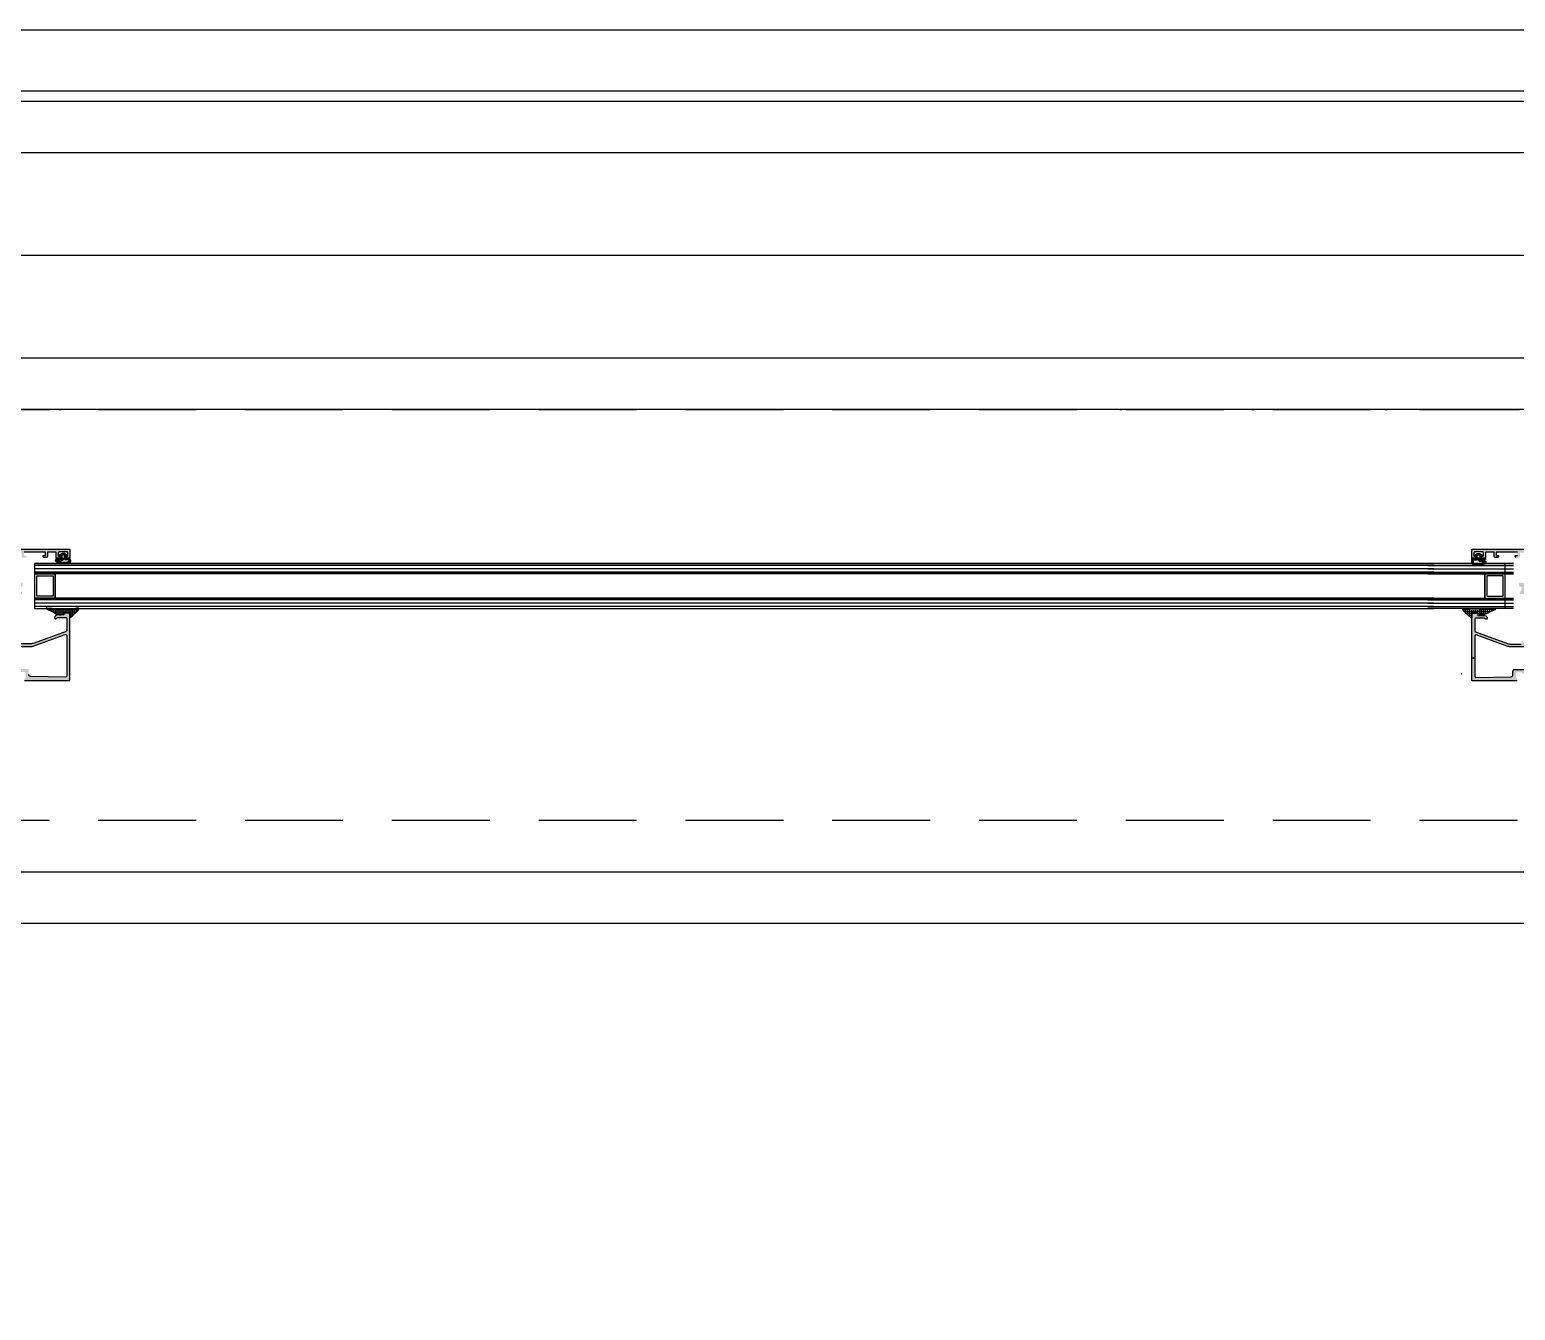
# Model space of a CAD drawing. Header units: inches. Extents: x 21 to 32698, y 13 to 3712.
# Drawn here: x 10227.2 to 10299.5, y 2538.2 to 2600.6 of the extents above; entities that cross this region are included whole.
import ezdxf

# ---------------------------------------------------------------- set-up
doc = ezdxf.new("R2010")
doc.units = ezdxf.units.IN
doc.header["$MEASUREMENT"] = 0
doc.set_wipeout_variables(frame=1)
doc.linetypes.add('DOT', pattern=[6.349999999999998, 0, -6.349999999999998])
doc.linetypes.add('IMPORT-HIDDEN2', pattern=[47.625, 31.75, -15.875])
for name, color, linetype, lineweight in [('Z_MİM_-KM-BEAM-RAY', 8, 'DOT', 25), ('Z_MİM_-KM-GLAZ', 8, 'Continuous', 25), ('Z_MİM_-KM-GLAZ-CURT', 8, 'Continuous', 25), ('Z_MİM_-KM-IZO-THERMAL', 8, 'Continuous', 25), ('Z_MİM_-KM-IZO-THERMAL-ROCKWOOL', 8, 'BATTING', 25), ('Z_MİM_-KM-PAINT', 8, 'Continuous', 25), ('Z_MİM_-KM-RAY-1', 8, 'IMPORT-HIDDEN2', 25), ('Z_MİM_-KM-WALL', 8, 'Continuous', 25), ('Z_MİM_-KM-WALL-PL', 8, 'Continuous', 25), ('Z_MİM_-KM-WALL-PLASTER', 8, 'Continuous', 25), ('Z_MİM_1', 8, 'Continuous', 25), ('Z_MİM_aksesuar_k', 8, 'Continuous', 25), ('Z_MİM_fitiller_k', 8, 'Continuous', 25), ('Z_MİM_hatch_k', 8, 'Continuous', 25), ('Z_MİM_PROFIL', 8, 'Continuous', 25), ('Z_MİM_yazı_numara_k', 8, 'Continuous', 25)]:
    doc.layers.add(name, color=color, linetype=linetype, lineweight=lineweight)
doc.linetypes.add('BATTING', pattern='A,0.00254,-2.54,[134,ltypeshp.shx,S=2.54,R=0,X=-2.54,Y=0],-5.08,[134,ltypeshp.shx,S=2.54,R=180,X=2.54,Y=0],-2.54', length=10.16254)

# ---------------------------------------------------------------- blocks, each defined once
blk = doc.blocks.new('*U77')
blk.add_wipeout([(159.9999999999272, -24.99999999999997), (160.0000000001746, 16.500000001884473), (-5.820766091346741e-11, 16.500000002364686), (2.3283064365386963e-10, -24.99999999999997)])
at = {"layer": 'Z_MİM_fitiller_k'}
h = blk.add_hatch(dxfattribs=at)
h.set_pattern_fill('NET', color=256, scale=0.03, angle=-1.27e-14, style=0)
h.set_pattern_definition([(360, (-330.7044446549495, -43.6145576889854), (0, 0.09525), []), (90, (-330.7044446549495, -43.6145576889854), (-0.09525, 0), [])])
h.paths.add_polyline_path([(82.12681905523641, -9.884391610488834), (82.06707337381084, -9.938162723767176, -0.2735879079652654), (81.86745168702909, -9.978359863256642), (81.7575611077831, -9.940055760579725), (81.62022392073413, -9.865201998317216), (81.30241833355976, -9.716813814222421), (81.26561184019083, -9.6738570680158), (81.28709021330577, -9.655453821319696), (81.30703102318802, -9.656991384552398), (81.79795201261294, -9.702487519641007, 0.1083735473386312), (81.81496919995406, -9.704522907036885), (82.32226354283048, -9.71975171219239), (82.4883658766863, -9.712126850850481), (82.74994099411413, -9.664739485226178), (82.8032228205935, -9.661144653290117), (82.83322282059817, -9.661144653290117), (82.8532228205935, -9.68114465330874), (82.8532228205935, -9.71114465329012), (82.83322282059817, -9.75114465330408), (82.4726516864146, -10.10439161048417), (82.41265168642856, -10.10439161048417), (82.41265168642856, -9.884391610488834)])
h = blk.add_hatch(dxfattribs=at)
h.set_pattern_fill('NET', color=256, scale=0.03, angle=-1.27e-14, style=0)
h.set_pattern_definition([(180, (563.7564486682763, -43.59455768456649), (0, 0.09525), []), (90, (563.7564486682763, -43.59455768456649), (0.09525, 0), [])])
h.paths.add_polyline_path([(150.6393523269216, -9.90439161488466), (150.6393523269216, -10.12439161490329), (150.5793523269123, -10.12439161490329), (150.218781192752, -9.771144657723196), (150.1987811927334, -9.731144657709224), (150.1987811927334, -9.70114465772785), (150.218781192752, -9.681144657709224), (150.2487811927334, -9.681144657709224), (150.3020630192128, -9.684739489645287), (150.5636381366405, -9.732126855269598), (150.7297404704964, -9.739751716611494), (151.2370348133728, -9.724522911456006, 0.1083735473386312), (151.254052000714, -9.722487524060126), (151.7449729901389, -9.676991388971507), (151.7649138000444, -9.6754538257388), (151.7863921731361, -9.693857072411632), (151.7495856797904, -9.73681381864153), (151.4317800925928, -9.885202002736335), (151.2944429055671, -9.96005576497555), (151.1845523263211, -9.99835986767575, -0.2735879079650886), (150.984930639516, -9.958162728186286), (150.9251849580905, -9.90439161488466)])
at = {"layer": 'Z_MİM_hatch_k'}
h = blk.add_hatch(dxfattribs=at)
h.set_pattern_fill('NET3', color=256, scale=0.025, angle=89.99999999999999, style=0)
h.set_pattern_definition([(90, (-307.99347949886, -43.53574921165074), (-0.079375, 0), []), (149.9999999999999, (-307.99347949886, -43.53574921165074), (-0.0396875, -0.0687407664253898), []), (210, (-307.99347949886, -43.53574921165074), (0.0396875, -0.0687407664253899), [])])
h.paths.add_polyline_path([(82.0352309126523, -7.492474921375119), (81.81309771201339, -7.418636514201367), (81.72054354887221, -7.363297526772668, -0.7702234241018627), (81.74745867952005, -7.301062520129207), (81.94341930666705, -7.311831439753603, -0.0006406272235412), (81.94354523586809, -7.311807818665697, -0.1257904772710704), (81.96825731926366, -7.313444361045553, 0.8555699995164774), (81.98045326607534, -7.300682615490231, -0.1962615682786721), (81.96155504243215, -7.304391610484173), (81.79782280781075, -7.303771838780093, -0.4117632478994036), (81.75027729741994, -7.253805691261375, -0.4056575530331353), (81.7702687130426, -7.234391610488827), (81.95026871304724, -7.234391610488827, 0.414213562373761), (81.97026871304259, -7.214391610493492), (81.97026871304259, -7.124124611030865), (81.93025462654182, -7.124124611030865, -0.7159756942959973), (81.91805365135659, -7.088277333510647), (82.03460366051875, -6.998544332945326, -0.1655176740834594), (82.04680463565745, -6.994391610474862), (82.14373279256978, -6.994391610474862, -0.1655176740834616), (82.15593376770849, -6.998544332945326), (82.27248377687064, -7.088277333510647, -0.715975694295998), (82.26028280168538, -7.124124611030865), (82.2202687130426, -7.124124611030865), (82.2202687130426, -7.214391610493492, 0.4142135623727623), (82.24026871303795, -7.234391610488827), (82.40026871304725, -7.234391610488827, -0.4142135623729288), (82.42026871304259, -7.254391610484177), (82.46941328797253, -7.349657261140251, -0.2183144970098696), (82.45204394439936, -7.387541826094107), (82.32758685200241, -7.489991231124449)])
h.paths.add_polyline_path([(82.28301805619849, -7.420367336367789, 0.1774617136557717), (82.315223956306, -7.408253705526306), (82.33166170500917, -7.394095577254488, -0.2035105820344177), (82.39839652165537, -7.362615595154067, 0.7326565381488181), (82.40447773576015, -7.355150345155577, 0.4103633607472748), (82.39775672078834, -7.350351843798136, 0.4164829174914815), (82.38928608855927, -7.346936100955659), (82.35026871304727, -7.304391610484173), (82.16953463213284, -7.304391610484173, -0.1962615682788122), (82.13454192153877, -7.290105896211769, 0.6644946977371342), (82.10054483729178, -7.304391610484173), (82.09245782530633, -7.318145092717911, -0.2190930893685969), (82.01891432929551, -7.338099115948722), (81.85551205299558, -7.3359999989174, -0.1376462474072802), (81.7970270196325, -7.331609524392121, 1.387643710251261), (81.79596132576698, -7.352670208459329), (81.84618879988555, -7.361247975473829), (82.04665568136842, -7.42237533703593)], flags=16)
h.paths.add_polyline_path([(82.16026871305657, -7.214391610493492), (82.16026871305657, -7.098608073593652, 0.2558587809020803), (82.15104207877302, -7.081757714787102), (82.12220212855608, -7.063318740577968, 0.2923544259041921), (82.06833530092842, -7.063318740158877), (82.03949534754501, -7.081757715625285, 0.2558587844404029), (82.03026871305191, -7.098608074524975), (82.03026871305191, -7.214391610493492, 0.4142135623729288), (82.05026871304726, -7.234391610488827), (82.14026871303794, -7.234391610488827, 0.4142135623729288)], flags=16)
h = blk.add_hatch(dxfattribs=at)
h.set_pattern_fill('NET', color=256, scale=0.03, angle=180, style=0)
h.set_pattern_definition([(360, (111.4216873940197, 62.03531017126559), (0, -0.09525), []), (270, (111.4216873940197, 62.03531017126559), (-0.09525, 0), [])])
h.paths.add_polyline_path([(151.0880859026103, -7.319628665993518), (151.2840465297573, -7.356645851397472, -0.5944865116576828), (151.3109616604284, -7.440271090135495), (151.2312697723624, -7.523894897453999), (151.039472243411, -7.589936082834896), (150.7471163040609, -7.587452392584224), (150.6589415114955, -7.511505859626054, -0.2183144970100483), (150.6415721679223, -7.473621294672199), (150.6415721679223, -7.254391614931222, -0.4142135623732617), (150.6615721679176, -7.234391614912594), (150.8215721679036, -7.234391614912594, 0.4142135623732618), (150.8415721679221, -7.214391614940537), (150.8415721679221, -7.124124615431354), (150.8015580792795, -7.124124615431354, -0.7159756949310642), (150.7893571041175, -7.088277337911137), (150.9113008907647, -6.994391614921909), (151.0218434429378, -6.994391614921909), (151.1437872296083, -7.08827733795769, -0.7159756936614468), (151.1315862544463, -7.124124615431354), (151.0915721679222, -7.124124615431354), (151.0915721679222, -7.214391614940537, 0.4142135623730951), (151.1115721679176, -7.234391614912594), (151.2915721679223, -7.234391614912594, -0.4142135623730951), (151.3115721679176, -7.254391614931222, -0.4142135623726955), (151.2615721679176, -7.304391614931232), (151.1002858385327, -7.304391614931232, -0.1962615682792798), (151.0652931279153, -7.290105900635522, 1.871961859898707), (151.0591557405772, -7.322782513896527, -0.1487263861728103)])
h.paths.add_polyline_path([(150.9015721679083, -7.214391614940537), (150.9015721679083, -7.087656816492368), (150.9396387524088, -7.06331874497846, -0.2923544259046315), (150.9935055800364, -7.063318744605936), (151.0315721679129, -7.087656817214153), (151.0315721679129, -7.214391614940537, -0.4142135623735946), (151.0115721679176, -7.234391614912594), (150.9215721679036, -7.234391614912594, -0.4142135623730951)], flags=16)
h.paths.add_polyline_path([(150.892306248832, -7.304391614931232, 0.1962615682788122), (150.9272989594261, -7.290105900635522, -0.6644946977399512), (150.961296043673, -7.304391614931232), (150.961296043673, -7.325476682909354, 0.3605289811329164), (151.0020151238772, -7.374607778225621), (151.2008763729012, -7.412172894437388, 0.267949192432615), (151.2197520675254, -7.405561680278339, -1.211390954128809), (151.2441383323748, -7.436349380320449), (151.1923582708579, -7.463259754214958), (151.0280474746949, -7.519836498495719), (150.7733625427936, -7.517672839738949), (150.7430414510309, -7.491556738667711, 0.1750456677981247), (150.7113041586825, -7.479449285265587, -0.6290754389902684), (150.7000338060898, -7.454866993708122, 0.1750448635584329), (150.7115721679176, -7.422918560450482), (150.7115721679176, -7.304391614931232)], flags=16)
at = {"layer": 'Z_MİM_PROFIL'}
h = blk.add_hatch(color=256, dxfattribs=at)
h.paths.add_polyline_path([(79.79436741516692, -8.634391610512111), (78.91265168640528, -8.634391610512125), (78.03093595766694, -8.634391610512125, 0.8430389971078458), (77.97265168641461, -8.644391610498147), (77.97265168641461, -8.664391610493494), (78.02976860107155, -8.87755483794173), (78.0579239364597, -8.885099037319037, -0.5731460966447334), (78.06690186959456, -8.918424866699228), (78.02786092852475, -8.957465807745775, -0.1763269807107753), (78.01546190775697, -8.963247566089578), (77.77526635871033, -8.984261953645929, -0.4400105308898908), (77.74265168640994, -8.954376112717739), (77.74265168640994, -8.895253108559713, -0.1754523787634017), (77.74960504804041, -8.876047576569562), (77.84265168640995, -8.76439161049349), (77.84265168640995, -8.632783210814537), (77.7463933707564, -8.617537391373501, -0.3689194771093498), (77.71265074935508, -8.578029857740347), (77.71265074935508, -8.456534042629954, -0.4610063144275281), (77.75890812795842, -8.417026509020088), (78.08952112299156, -8.469390463201876, 0.461006314427708), (78.11264981228159, -8.449636696396936), (78.11264981228159, -7.744389736374444), (78.14264793816254, -7.714391610493492), (78.11264981228159, -7.684393484612542), (78.11264981228159, -6.954391610484178), (77.75265168641927, -6.954391610484178), (77.75265168641927, -7.144391610474868, -0.4142135623730949), (77.69265168640995, -7.204391610484178), (77.57265168641459, -7.204391610484178, -0.4142135623733172), (77.51265168640529, -7.144391610474868), (77.51265168640529, -7.104391610484183), (77.6326516864239, -7.104391610484183), (77.6326516864239, -6.934391610488829), (76.59265168640995, -6.934391610488829), (76.59265168640995, -7.104391610484183), (76.7126516864053, -7.104391610484183), (76.7126516864053, -7.144391610474868, -0.4142135623733172), (76.65265168641926, -7.204391610484178), (76.55265168641927, -7.204391610484178, -0.4142135623724292), (76.49265168640994, -7.144391610474868), (76.49265168640994, -6.944391610474866), (76.09265168640995, -6.944391610474866, 0.4142135623721794), (76.07265168641457, -6.964391610493492), (76.07265168641457, -7.234391610488843), (75.93589650770882, -7.234391610488843, -0.3129018860481769), (75.88906289824517, -7.201901979559637), (75.87391824262448, -7.161395758112504, -0.5233430778442544), (75.89265168640995, -7.134391610488831), (75.95265168641927, -7.134391610488831, 0.414213562372887), (75.9726516864146, -7.114391610493496), (75.9726516864146, -6.974391610502807, 0.4142135623731618), (75.92265168641461, -6.924391610502808), (75.56265168640527, -6.924391610502808, 0.4142135623730951), (75.51265168640529, -6.974391610502807), (75.51265168640529, -7.114391610493496, 0.4142135623730951), (75.53265168642392, -7.134391610488831), (75.59265168640995, -7.134391610488831, -0.5233430778443291), (75.6113851301954, -7.161395758112504), (75.5962404745747, -7.201901979559637, -0.3129018860480437), (75.54940686511108, -7.234391610488843), (75.4126516864053, -7.234391610488843), (75.4126516864053, -6.804391610484173, -0.4142135623730951), (75.43265168642392, -6.784391610488839), (82.39265168640995, -6.784391610488825, -0.4142135623722627), (82.41265168640528, -6.804391610484173), (82.41265168640528, -7.234391610488827), (82.27589650769949, -7.234391610488827, -0.3129018860483042), (82.22906289825914, -7.201901979559637), (82.21391824263846, -7.161395758112489, -0.5233430778443291), (82.23265168642392, -7.134391610488831), (82.29265168640995, -7.134391610488831, 0.4142135623722627), (82.3126516864053, -7.114391610493483), (82.3126516864053, -6.974391610502807, 0.4142135623730951), (82.26265168640528, -6.924391610502794), (81.90265168641928, -6.924391610502794, 0.4142135623731282), (81.85265168641926, -6.974391610502807), (81.85265168641926, -7.114391610493483, 0.4142135623744271), (81.87265168641459, -7.134391610488831), (81.93265168642392, -7.134391610488831, -0.5233430778433408), (81.95138513020937, -7.161395758112489), (81.9362404745887, -7.201901979559637, -0.3129018860482419), (81.88940686512504, -7.234391610488827), (81.75265168641926, -7.234391610488827), (81.75265168641926, -6.964391610493492, 0.4142135623730951), (81.73265168642394, -6.944391610474866), (81.33265168642392, -6.944391610474866), (81.33265168642392, -7.144391610474856, -0.414213562373095), (81.27265168641459, -7.204391610484178), (81.17265168641461, -7.204391610484178, -0.4142135623735391), (81.1126516864053, -7.144391610474856), (81.1126516864053, -7.104391610484171), (81.23265168642392, -7.104391610484171), (81.23265168642392, -6.934391610488829), (80.19265168640995, -6.934391610488829), (80.19265168640995, -7.104391610484171), (80.31265168640527, -7.104391610484171), (80.31265168640527, -7.144391610474856, -0.4142135623726512), (80.25265168641928, -7.204391610484178), (80.13265168642388, -7.204391610484178, -0.4142135623733723), (80.07265168641457, -7.144391610474856), (80.07265168641457, -6.954391610484178), (79.71265356052898, -6.954391610484178), (79.71265356052898, -7.684393484612527), (79.68265543467132, -7.714391610493492), (79.71265356052898, -7.744389736374444), (79.71265356052898, -8.449636696396936, 0.4610063144275047), (79.7357822498423, -8.469390463201863), (80.06639524487544, -8.417026509020076, -0.4610063144277004), (80.11265262347878, -8.456534042629954), (80.11265262347878, -8.578029857740347, -0.3689194771094593), (80.07891000207745, -8.617537391373485), (79.98265168642392, -8.632783210814537), (79.98265168642392, -8.76439161049349), (80.07569832479346, -8.876047576569562, -0.175452378762938), (80.08265168642392, -8.895253108559713), (80.08265168642392, -8.954376112717739, -0.4400105308894535), (80.05003701412352, -8.984261953645929), (79.8098414650769, -8.963247566089565, -0.1763269807108412), (79.79744244428583, -8.957465807745763), (79.75840150323928, -8.918424866699214, -0.5731460966434648), (79.76737943637417, -8.885099037319023), (79.79553477176229, -8.87755483794173), (79.85265168641926, -8.664391610493482), (79.85265168641926, -8.644391610498147, 0.8430389971075625)])
h.paths.add_polyline_path([(79.54265356053365, -8.474391610502806), (79.54265356053365, -8.274391610502803), (79.5726535605383, -8.274391610502803), (79.5726535605383, -7.154391610484168), (79.54265356053365, -7.154391610484168), (79.54265356053365, -6.954391610484178), (78.91265168640528, -6.954391610484178), (78.28264981230022, -6.954391610484178), (78.28264981230022, -7.154391610484182), (78.25264981229556, -7.154391610484182), (78.25264981229556, -8.274391610502803), (78.28264981230022, -8.274391610502803), (78.28264981230022, -8.474391610502806), (78.91265168640528, -8.474391610502806)], flags=16)
h = blk.add_hatch(color=256, dxfattribs=at)
h.paths.add_polyline_path([(155.2393532639951, -7.164391614893973, 0.4472135955001883), (155.2615754862199, -7.184267774714668, 0.38196601124998), (155.4393532639951, -6.985506176693887), (155.4393532639951, -6.80439161488465, 0.4142135623734281), (155.4193532639998, -6.784391614912607), (150.6593523269402, -6.784391614912607, 0.4142135623730951), (150.6393523269216, -6.80439161488465), (150.6393523269216, -7.234391614912594), (150.7761075056274, -7.234391614912594, 0.7469656303916895), (150.8033146645524, -7.142441996258269, -0.2368982326034188), (150.8193523269263, -7.134391614912601), (150.7393523269216, -7.134391614912601), (150.7393523269216, -6.924391614903285), (151.199352326931, -6.924391614903285), (151.199352326931, -7.134391614912601), (151.1193523269263, -7.134391614912601, 4.221221868148537), (151.1353899893001, -7.142441996258269, 0.7469656303919809), (151.1625971482252, -7.234391614912594), (151.2993523269309, -7.234391614912594), (151.2993523269309, -6.944391614898619), (151.7193523269263, -6.944391614898619), (151.7193523269263, -7.144391614898637, 0.7429545911555901), (151.8293523269356, -7.177557862807588, 1.074744973888684), (151.9240736864856, -7.104391614884661), (151.8193523269263, -7.104391614884661), (151.8193523269263, -6.934391614912597), (152.8593523269402, -6.934391614912597), (152.8593523269402, -7.104391614884661), (152.7546309673809, -7.104391614884661, 0.6482315195116471), (152.799352326931, -7.204391614884656), (152.9193523269263, -7.204391614884656, 0.4142135623730951), (152.9793523269356, -7.144391614898637), (152.9793523269356, -6.954391614884656), (153.3393504527979, -6.954391614884656), (153.3393504527979, -7.684393489036295), (153.3693485786789, -7.714391614893969), (153.3393504527979, -7.744389740774919), (153.3393504527979, -8.473053692119718), (152.9856087684748, -8.417026513420566, 0.4610063144275494), (152.9393513898714, -8.456534047053722), (152.9393513898714, -8.578029862164115, 0.3689194771094508), (152.9730940112727, -8.617537395773981), (153.0693523269263, -8.632783215238303), (153.0693523269263, -8.76439161489398), (152.9763056885334, -8.87604758099333, 0.6976992708893003), (153.004462864541, -8.924814615050847, 1.138358678191023), (153.0019669992034, -8.984261958069695), (153.2421625482733, -8.963247570513346, 0.1763269807107752), (153.2545615690411, -8.957465812169543), (153.2729532778845, -8.939074103326133), (153.1913138511474, -8.634391614912603), (153.2010680556879, -8.634391614912603, -0.7071067811901838), (153.2576365981833, -8.634391614912603), (154.1393523269216, -8.634391614912603), (155.0210680556833, -8.634391614912603, -0.8430389971075078), (155.0793523269356, -8.644391614921915), (155.0793523269356, -8.664391614917262), (155.005751375982, -8.939074103326133), (155.0241430848022, -8.957465812169543, 0.1763269807107753), (155.0365421055699, -8.963247570513346), (155.2767376546398, -8.984261958069695, 1.138358678191023), (155.2742417893023, -8.924814615050847, 0.6976992708893032), (155.3023989653098, -8.87604758099333), (155.2093523269403, -8.764391614917258), (155.2093523269403, -8.632783215238303), (155.3056106425938, -8.617537395773981, 0.3689194771094394), (155.3393532639951, -8.578029862164115), (155.3393532639951, -8.456534047053722, 0.4610063144275494), (155.2930958853918, -8.417026513420566), (154.9393542010453, -8.473053692119718), (154.9393542010453, -7.744389740774919), (154.9093560751876, -7.714391614893969), (154.9393542010453, -7.684393489036295), (154.9393542010453, -6.954391614884656), (155.2393532639951, -6.954391614884656)])
h.paths.add_polyline_path([(153.5093504528166, -8.474391614903283), (153.5093504528166, -8.274391614903294), (153.4793504528119, -8.274391614903294), (153.4793504528119, -7.154391614884659), (153.5093504528166, -7.154391614884659), (153.5093504528166, -6.954391614884656), (154.1393523269216, -6.954391614884656), (154.76935420105, -6.954391614884656), (154.76935420105, -7.154391614884659), (154.7993542010546, -7.154391614884659), (154.7993542010546, -8.274391614903294), (154.76935420105, -8.274391614903294), (154.76935420105, -8.474391614903283), (154.1393523269216, -8.474391614903283)], flags=16)
at = {"layer": 'Z_MİM_PROFIL', "ltscale": 10}
h = blk.add_hatch(color=256, dxfattribs=at)
edge = h.paths.add_edge_path()
edge.add_arc((80.50307923683954, -10.89439162837889), 0.5000000000239256, 270.00000000606923, 290.0000000060709, ccw=False)
edge.add_line((80.5030792368925, -11.39439162840282), (80.01265168642857, -11.39439162840282))
edge.add_arc((80.01265168642857, -11.37439162838419), 0.0200000000186282, 179.9999999999949, 270, ccw=False)
edge.add_line((79.99265168640994, -11.37439162838419), (79.99265168640994, -11.26439713896398))
edge.add_arc((79.97265168641825, -11.26439713895752), 0.0199999999916969, 359.9999999814968, 493.1710175612886)
edge.add_line((79.95896812087156, -11.24981084286847), (79.75844277251743, -11.43792588815705))
edge.add_arc((79.79265168641017, -11.47439162838399), 0.0500000000001967, 133.1710175796562, 269.9999999997558)
edge.add_line((79.79265168640995, -11.52439162838419), (80.5030792368925, -11.52439162838419))
edge.add_arc((80.5030792368941, -10.8943916283837), 0.6300000000004858, 269.9999999998553, 289.9999999998574)
edge.add_line((80.71855192718796, -11.48639797947982), (82.19555067924082, -10.94881439767924))
edge.add_arc((82.21265168641199, -10.99579902873439), 0.050000000016572, -9.404175216332078e-10, 109.99999999905651, ccw=False)
edge.add_line((82.26265168642857, -10.99579902873521), (82.26265168642857, -12.96580311097352))
edge.add_arc((82.21265168642024, -12.96580311096902), 0.0500000000083247, 268.99999999483254, 359.9999999948419, ccw=False)
edge.add_line((82.21177906609373, -13.01579549573509), (80.51090644377982, -12.98610665369926))
edge.add_arc((80.51265168442872, -12.88612188418123), 0.1000000000024762, 179.9999999970637, 268.9999999970604, ccw=False)
edge.add_line((80.41265168442624, -12.88612188417611), (80.41265168442624, -12.72439161508956))
edge.add_arc((80.31265168542741, -12.72439161508956), 0.0999999989988254, 1.0178e-12, 90)
edge.add_line((80.31265168542741, -12.62439161609074), (79.80265168641927, -12.62439161609074))
edge.add_arc((79.8026516864138, -12.67439161609126), 0.050000000000523, 89.99999999373048, 232.707158492771)
edge.add_line((79.7723572359304, -12.71416907541135), (79.91797407522098, -12.8403025998283))
edge.add_arc((79.93009185541558, -12.82439161608261), 0.0200000000150073, 232.7071585205871, 329.5738007805805)
edge.add_line((79.94733749920269, -12.83452017821984), (79.98265168642392, -12.77439161460062))
edge.add_line((79.98265168642392, -12.77439161460062), (80.21265168642857, -12.77439161460062))
edge.add_arc((80.21265168642854, -12.82439161408841), 0.0499999994877918, 1.432454155292362e-11, 89.99999999998369, ccw=False)
edge.add_line((80.26265168591635, -12.8243916140884), (80.26265168591635, -13.03439161200223))
edge.add_line((80.26265168591635, -13.03439161200223), (80.21265168642857, -13.03439161200223))
edge.add_line((80.21265168642857, -13.03439161200223), (80.21265168642857, -13.18439161048883))
edge.add_line((80.21265168642857, -13.18439161048883), (82.41265168642856, -13.18439161048883))
edge.add_line((82.41265168642856, -13.18439161048883), (82.41265168642856, -9.884391610488834))
edge.add_line((82.41265168642856, -9.884391610488834), (82.1226516864146, -9.884391610488834))
edge.add_line((82.1226516864146, -9.884391610488834), (82.1226516864146, -9.994391610474864))
edge.add_line((82.1226516864146, -9.994391610474864), (81.82864673581204, -9.994391610474864))
edge.add_arc((81.82864673580853, -10.17439161047757), 0.1800000000027122, 89.99999999887817, 151.4281218565882)
edge.add_arc((81.72765168641925, -10.11939161047486), 0.0649999999964337, 151.4281218543521, 331.4281218543581)
edge.add_arc((81.82864673578285, -10.1743916105015), 0.0499999999987039, 89.99999996651923, 151.4281218242352, ccw=False)
edge.add_line((81.82864673581204, -10.1243916105028), (82.21265168642856, -10.1243916105028))
edge.add_arc((82.21265168642856, -10.1743916105028), 0.0499999999999972, -1.9895196601282805e-12, 89.99999999998369, ccw=False)
edge.add_line((82.26265168642857, -10.1743916105028), (82.26265168642857, -10.75103814103787))
edge.add_arc((82.21265168641574, -10.75103814104489), 0.0500000000128296, -69.99999999194688, 8.050619726418518e-09, ccw=False)
edge.add_line((82.22975269359301, -10.79802277209384), (80.67408930856034, -11.36423793877621))
h = blk.add_hatch(color=256, dxfattribs=at)
edge = h.paths.add_edge_path()
edge.add_arc((152.5489247764213, -10.91439163278645), 0.5000000000122043, 250.0000000014933, 270.0000000014949)
edge.add_line((152.5489247764344, -11.41439163279865), (153.0393523269216, -11.41439163279865))
edge.add_arc((153.0393523269216, -11.39439163280327), 0.0199999999953775, 269.9999999999186, 359.9999999999186)
edge.add_line((153.059352326917, -11.3943916328033), (153.059352326917, -11.2843971433831))
edge.add_arc((153.0793523269253, -11.28439714337003), 0.0200000000083378, 46.828982457633174, 180.0000000374441, ccw=False)
edge.add_line((153.0930358924786, -11.26981084726431), (153.2935612408095, -11.45792589257616))
edge.add_arc((153.2593523269167, -11.4943916328031), 0.0500000000001993, -89.99999999973937, 46.828982420346506, ccw=False)
edge.add_line((153.259352326917, -11.5443916328033), (152.5489247764344, -11.5443916328033))
edge.add_arc((152.5489247764328, -10.91439163280297), 0.6300000000003259, 250.00000000013762, 270.0000000001396, ccw=False)
edge.add_line((152.333452086139, -11.50639798389893), (150.8564533340861, -10.96881440209836))
edge.add_arc((150.8393523269265, -11.01579903314536), 0.0500000000049443, 70.00000001025207, 180.0000000102673)
edge.add_line((150.7893523269216, -11.01579903315432), (150.7893523269216, -12.98580311539263))
edge.add_arc((150.8393523269183, -12.98580311539956), 0.049999999996686, 179.9999999920552, 270.9999999920614)
edge.add_line((150.8402249472331, -13.03579550015419), (152.5410975695471, -13.00610665811837))
edge.add_arc((152.5393523289098, -12.90612188858847), 0.1000000000141421, 270.9999999961372, 359.9999999961335)
edge.add_line((152.639352328924, -12.90612188859522), (152.639352328924, -12.74439161948539))
edge.add_arc((152.7393523279112, -12.74439161949702), 0.0999999989871583, 89.9999999933234, 179.9999999933336, ccw=False)
edge.add_line((152.7393523279228, -12.64439162050985), (153.2493523269077, -12.64439162050985))
edge.add_arc((153.2493523269131, -12.69439162051036), 0.0500000000005141, -52.70715849279128, 90.00000000622072, ccw=False)
edge.add_line((153.2796467773965, -12.73416907983046), (153.1340299381059, -12.86030260424741))
edge.add_arc((153.1219121579229, -12.84439162051205), 0.0199999999997221, 210.4261992107722, 307.2928414707489, ccw=False)
edge.add_line((153.1046665141475, -12.85452018263895), (153.069352326903, -12.79439161899645))
edge.add_line((153.069352326903, -12.79439161899645), (152.8393523269216, -12.79439161899645))
edge.add_arc((152.8393523269216, -12.84439161850748), 0.0499999995110301, 90.00000000006513, 180.0000000000244)
edge.add_line((152.7893523274106, -12.8443916185075), (152.7893523274106, -13.05439161639806))
edge.add_line((152.7893523274106, -13.05439161639806), (152.8393523269216, -13.05439161639806))
edge.add_line((152.8393523269216, -13.05439161639806), (152.8393523269216, -13.20439161488465))
edge.add_line((152.8393523269216, -13.20439161488465), (150.6393523269216, -13.20439161488465))
edge.add_line((150.6393523269216, -13.20439161488465), (150.6393523269216, -9.90439161488466))
edge.add_line((150.6393523269216, -9.90439161488466), (150.9293523269123, -9.90439161488466))
edge.add_line((150.9293523269123, -9.90439161488466), (150.9293523269123, -10.01439161489397))
edge.add_line((150.9293523269123, -10.01439161489397), (151.2233572775381, -10.01439161489397))
edge.add_arc((151.22335727753, -10.19439161487713), 0.1799999999831581, 28.571878139707678, 89.9999999974126, ccw=False)
edge.add_arc((151.3243523269077, -10.13939161489397), 0.0649999999964337, -151.42812185436412, 28.571878145647872, ccw=False)
edge.add_arc((151.2233572775361, -10.1943916148894), 0.0499999999907668, 28.571878139996, 89.99999999772018)
edge.add_line((151.2233572775381, -10.14439161489863), (150.8393523269216, -10.14439161489863))
edge.add_arc((150.8393523269216, -10.19439161489862), 0.0499999999999918, 90.00000000003257, 180.0000000000101)
edge.add_line((150.7893523269216, -10.19439161489863), (150.7893523269216, -10.77103814545698))
edge.add_arc((150.8393523269344, -10.77103814546398), 0.0500000000128296, 179.9999999919779, 249.9999999919825)
edge.add_line((150.8222513197572, -10.81802277651294), (152.3779147047666, -11.38423794319533))
at = {"layer": 'Z_MİM_yazı_numara_k'}
h = blk.add_hatch(dxfattribs=at)
h.set_pattern_fill('LINE', color=256, scale=0.0375, angle=44.99999999999999, style=0)
h.set_pattern_definition([(134.9999999999999, (75.2571810366702, -20.4396200794955), (0.0033145630368119, 0.0033145630368119), [])])
edge = h.paths.add_edge_path()
edge.add_arc((150.7080240324023, -12.08792108963389), 0.0271368228285661, 0, 360)
at = {"layer": 'Z_MİM_-KM-GLAZ-CURT'}
for points in [[(-5.82077e-11, 14.99999999727151), (-5.82077e-11, 18.50000000236468), (160.0000000001746, 18.50000000188446), (160.0000000001746, 15.00000000141881)], [(2.328306e-10, -22.5), (2.328306e-10, -25), (159.9999999999272, -25.00000000048022), (159.9999999999272, -22.50000000048022)]]:
    blk.add_lwpolyline(points, dxfattribs=at)
at = {"layer": 'Z_MİM_-KM-RAY-1', "ltscale": 0.15}
for p, q in [((160.0000000001746, 1.884473e-09), (0, 0)), ((160.0000000001746, -19.99999999811553), (0, -20))]:
    blk.add_line(p, q, dxfattribs=at)
at = {"layer": 'Z_MİM_1'}
blk.add_line((150.1225527007016, -12.87302682344015), (150.1553492612089, -12.85110007301118), dxfattribs=at)
at = {"layer": 'Z_MİM_aksesuar_k'}
for p, q in [((80.71265262347877, -9.684391610512117), (80.71265262347877, -7.484391610512119)), ((148.7938635196886, -7.484391614912594), (80.71265262347877, -7.484391610512119)), ((80.71265262347877, -7.484391610512119), (148.7938635196886, -7.484391614912594)), ((148.7938635196886, -7.592556850357509), (80.71265262347877, -7.592556845957019)), ((148.7938635196886, -7.751306850348186), (80.71265262347877, -7.751306845947708)), ((148.7938635196886, -7.910056850338874), (80.71265262347877, -7.910056845938384)), ((148.4938635196886, -7.484391614912594), (152.6663303969544, -7.484391614912594)), ((152.6663303969544, -7.484391614912594), (148.4938635196886, -7.484391614912594)), ((148.4938635196886, -7.592556850357509), (152.6663303969544, -7.592556850357509)), ((148.4938635196886, -7.751306850348186), (152.6663303969544, -7.751306850348186)), ((148.4938635196886, -7.910056850362168), (152.6663303969544, -7.910056850362168)), ((152.2663303969544, -9.684391614912599), (152.2663303969544, -7.484391614912594)), ((148.7938635196886, -7.968806850352847), (80.71265262347877, -7.968806845952356)), ((148.7938635196886, -7.984391614912594), (80.71265262347877, -7.984391610512119)), ((81.70833421301795, -9.184391610512117), (81.70833421301795, -7.984391610512119)), ((148.4938635196886, -7.968806850376125), (152.6663303969544, -7.968806850376125)), ((148.4938635196886, -7.984391614912594), (152.6663303969544, -7.984391614912594)), ((151.2706488074153, -9.184391614912599), (151.2706488074153, -7.984391614912594)), ((148.7938635196886, -9.184391614912599), (80.71265262347877, -9.184391610512117)), ((148.7938635196886, -9.199976379449067), (80.71265262347877, -9.199976375048584)), ((148.7938635196886, -9.258726379439755), (80.71265262347877, -9.258726375039274)), ((148.4938635196886, -9.184391614912599), (152.6663303969544, -9.184391614912599)), ((148.4938635196886, -9.199976379449067), (152.6663303969544, -9.199976379449067)), ((148.4938635196886, -9.258726379439755), (152.6663303969544, -9.258726379439755)), ((148.7938635196886, -9.41747637943044), (80.71265262347877, -9.417476375029963)), ((148.7938635196886, -9.576226379444414), (80.71265262347877, -9.57622637504393)), ((80.71265262347877, -9.684391610512117), (148.7938635196886, -9.684391614912599)), ((148.4938635196886, -9.417476379453733), (152.6663303969544, -9.417476379453733)), ((148.4938635196886, -9.576226379444414), (152.6663303969544, -9.576226379444414)), ((152.6663303969544, -9.684391614912599), (148.4938635196886, -9.684391614912599))]:
    blk.add_line(p, q, dxfattribs=at)
for points in [[(81.70833421301795, -9.184391610512117), (80.71265262347877, -9.184391610512117), (80.71265262347877, -7.984391610512119), (81.70833421301795, -7.984391610512119)], [(81.60833421301793, -9.084391610512114), (80.81265262347878, -9.084391610512114), (80.81265262347878, -8.084391610512114), (81.60833421301793, -8.084391610512114)], [(151.2706488074153, -9.184391614912599), (152.2663303969544, -9.184391614912599), (152.2663303969544, -7.984391614912594), (151.2706488074153, -7.984391614912594)], [(151.3706488074153, -9.084391614912604), (152.1663303969544, -9.084391614912604), (152.1663303969544, -8.08439161491259), (151.3706488074153, -8.08439161491259)]]:
    blk.add_lwpolyline(points, close=True, dxfattribs=at)
at = {"layer": 'Z_MİM_fitiller_k'}
for points in [[(82.2202687130426, -7.214391610493492), (82.2202687130426, -7.124124611030865), (82.26028280168538, -7.124124611030865, 0.715975694295998), (82.27248377687064, -7.088277333510647), (82.15593376770849, -6.998544332945326, 0.1655176740834616), (82.14373279256978, -6.994391610474862), (82.04680463565745, -6.994391610474862, 0.1655176740834594), (82.03460366051875, -6.998544332945326), (81.91805365135659, -7.088277333510647, 0.7159756942959975), (81.93025462654182, -7.124124611030865), (81.97026871304259, -7.124124611030865), (81.97026871304259, -7.214391610493492, -0.414213562373761), (81.95026871304724, -7.234391610488827), (81.7702687130426, -7.234391610488827, 0.4142135623730951), (81.75026871304726, -7.254391610484177, 0.4230581993031068), (81.80029292259131, -7.303781188862927), (81.96155504243215, -7.304391610484173, 0.1962615682786721), (81.98045326607534, -7.300682615490231, -0.661043752728607), (81.9723494687234, -7.314985287656611, 0.1480780811280966), (81.94354399869917, -7.311808049074912, 0.0006343350210416), (81.94341930666705, -7.311831439753603), (81.74745867952005, -7.301062520129207, 0.7702234241018636), (81.72054354887221, -7.363297526772668), (81.81309771201339, -7.418636514201367), (82.0352309126523, -7.492474921375119), (82.32758685200241, -7.489991231124449), (82.45204394439936, -7.387541826094107, 0.2183144970098696), (82.46941328797253, -7.349657261140251), (82.42026871304259, -7.254391610484177, 0.4142135623729287), (82.40026871304725, -7.234391610488827), (82.24026871303795, -7.234391610488827, -0.4142135623727621)], [(82.12220212855608, -7.063318740577968, 0.2923544271904933), (82.06833530074218, -7.063318740298567), (82.03949534754501, -7.081757715625285, 0.2558587844405164), (82.03026871305191, -7.098608074524975), (82.03026871305191, -7.214391610493492, 0.4142135623735947), (82.05026871304726, -7.234391610488827), (82.14026871303794, -7.234391610488827, 0.4142135623729287), (82.16026871305657, -7.214391610493492), (82.16026871305657, -7.098608073593652, 0.2558587826855968), (82.1510420786566, -7.081757714740533)], [(150.8415721679221, -7.214391614940537), (150.8415721679221, -7.124124615431354), (150.8015580792795, -7.124124615431354, -0.715975694295998), (150.7893571040942, -7.08827733795769), (150.9059071132564, -6.998544337392374, -0.1655176740834616), (150.9181080883951, -6.994391614921909), (151.0150362453074, -6.994391614921909, -0.1655176740834594), (151.0272372204461, -6.998544337392374), (151.1437872296083, -7.08827733795769, -0.7159756942959975), (151.131586254423, -7.124124615431354), (151.0915721679222, -7.124124615431354), (151.0915721679222, -7.214391614940537, 0.414213562373761), (151.1115721679176, -7.234391614912594), (151.2915721679223, -7.234391614912594, -0.4142135623730951), (151.3115721679176, -7.254391614931222, -0.4142135623726955), (151.2615721679176, -7.304391614931232), (151.1002858385327, -7.304391614931232, -0.1962615682792799), (151.0652931279153, -7.290105900635522, 1.871961859898709), (151.0591557405772, -7.322782513896527, -0.1480780811280966), (151.0879612105782, -7.319605275314812, -0.0006343350210416), (151.0880859026103, -7.319628665993518), (151.2840465297573, -7.356645851397472, -0.5944865116576282), (151.3109616604284, -7.440271090135495), (151.2312697723624, -7.523894897453999), (151.039472243411, -7.589936082834896), (150.7471163040609, -7.587452392584224), (150.6589415114955, -7.511505859626054, -0.2183144970098696), (150.6415721679223, -7.473621294672199), (150.6415721679223, -7.254391614931222, -0.4142135623729287), (150.6615721679176, -7.234391614912594), (150.8215721679036, -7.234391614912594, 0.4142135623727621)], [(150.9396387524088, -7.06331874497846, -0.2923544271904933), (150.9935055802227, -7.063318744722351), (151.0223455334198, -7.081757720072347, -0.2558587844405164), (151.0315721679129, -7.098608078972034), (151.0315721679129, -7.214391614940537, -0.4142135623735947), (151.0115721679176, -7.234391614912594), (150.9215721679036, -7.234391614912594, -0.4142135623729287), (150.9015721679083, -7.214391614940537), (150.9015721679083, -7.098608077994128, -0.2558587826855968), (150.9107988023083, -7.081757719164301)], [(81.79596132576698, -7.352670208459329), (81.84618879988555, -7.361247975473829), (82.04665568136842, -7.42237533703593), (82.28301805619849, -7.420367336367789, 0.1774617136563931), (82.315223956306, -7.408253705526306), (82.33166170500917, -7.394095577254488, -0.2035105820344177), (82.39839652165537, -7.362615595154067, 0.7326565381488181), (82.40447773576015, -7.355150345155577, 0.4103633607472749), (82.39775672078834, -7.350351843798136, 0.4164829174914815), (82.38928608855927, -7.346936100955659), (82.35026871304727, -7.304391610484173), (82.16953463213284, -7.304391610484173, -0.1962615682788122), (82.13454192153877, -7.290105896211769, 0.664494697737288), (82.10054483729178, -7.304391610484173), (82.09245782530633, -7.318145092717911, -0.219093089368458), (82.01891432929551, -7.338099115948722), (81.85551205299558, -7.3359999989174, -0.1387799835672536), (81.79657342483988, -7.331443575119209, 1.356329022827827)], [(151.2441383323748, -7.436349380320449), (151.1923582708579, -7.463259754214958), (151.0280474746949, -7.519836498495719), (150.7916850998648, -7.517828497781009, -0.1774617136563931), (150.7594791997573, -7.505714866962803), (150.7430414510309, -7.491556738667711, 0.1750456677981247), (150.7113041586825, -7.479449285265587, -0.6298062520605755), (150.7000538990949, -7.454842856551111, 0.0005234067189328), (150.7000338070444, -7.454866992567247, 0.1750448558318803), (150.7115721679176, -7.422918560450482), (150.7115721679176, -7.304391614931232), (150.892306248832, -7.304391614931232, 0.1962615682788122), (150.9272989594261, -7.290105900635522, -0.664494697737288), (150.961296043673, -7.304391614931232), (150.961296043673, -7.325476682909354, 0.3605289811329165), (151.0020151238772, -7.374607778225621), (151.2008763729012, -7.412172894437388, 0.267949192432615), (151.2197520675254, -7.405561680278339, -1.211390954128811)], [(82.12681905523641, -9.884391610488834), (82.41265168642856, -9.884391610488834), (82.41265168642856, -10.10439161048417), (82.4726516864146, -10.10439161048417), (82.83322282059817, -9.75114465330408), (82.8532228205935, -9.71114465329012), (82.8532228205935, -9.68114465330874), (82.83322282059817, -9.661144653290117), (82.8032228205935, -9.661144653290117), (82.74994099411413, -9.664739485226178), (82.4883658766863, -9.712126850850481), (82.32226354283048, -9.71975171219239), (81.81496919995406, -9.704522907036885, -0.1083735473386312), (81.79795201261294, -9.702487519641007), (81.30703102318802, -9.656991384552398), (81.28709021330577, -9.655453821319696), (81.26561184019083, -9.6738570680158), (81.30241833355976, -9.716813814222421), (81.62022392073413, -9.865201998317216), (81.7575611077831, -9.940055760579725), (81.86745168702909, -9.978359863256642, 0.2735879079652654), (82.06707337381084, -9.938162723767176)], [(150.9251849580905, -9.90439161488466), (150.6393523269216, -9.90439161488466), (150.6393523269216, -10.12439161490329), (150.5793523269123, -10.12439161490329), (150.218781192752, -9.771144657723196), (150.1987811927334, -9.731144657709224), (150.1987811927334, -9.70114465772785), (150.218781192752, -9.681144657709224), (150.2487811927334, -9.681144657709224), (150.3020630192128, -9.684739489645287), (150.5636381366405, -9.732126855269598), (150.7297404704964, -9.739751716611494), (151.2370348133728, -9.724522911456006, 0.1083735473386312), (151.254052000714, -9.722487524060126), (151.7449729901389, -9.676991388971507), (151.7649138000444, -9.6754538257388), (151.7863921731361, -9.693857072411632), (151.7495856797904, -9.73681381864153), (151.4317800925928, -9.885202002736335), (151.2944429055671, -9.96005576497555), (151.1845523263211, -9.99835986767575, -0.2735879079652654), (150.984930639516, -9.958162728186286)]]:
    blk.add_lwpolyline(points, format="xyb", close=True, dxfattribs=at)
at = {"layer": 'Z_MİM_PROFIL'}
for points in [[(75.43265168642392, -6.784391610488839), (82.39265168640995, -6.784391610488825, -0.4142135623730951), (82.41265168640528, -6.804391610484173), (82.41265168640528, -7.234391610488827), (82.27589650769949, -7.234391610488827, -0.3129018860482934), (82.22906289825914, -7.201901979559637), (82.21391824263846, -7.161395758112489, -0.5233430778443291), (82.23265168642392, -7.134391610488831), (82.29265168640995, -7.134391610488831, 0.4142135623730951), (82.3126516864053, -7.114391610493483), (82.3126516864053, -6.974391610502807, 0.4142135623730951), (82.26265168640528, -6.924391610502794), (81.90265168641928, -6.924391610502794, 0.4142135623731615), (81.85265168641926, -6.974391610502807), (81.85265168641926, -7.114391610493483, 0.4142135623730951), (81.87265168641459, -7.134391610488831), (81.93265168642392, -7.134391610488831, -0.5233430778442542), (81.95138513020937, -7.161395758112489), (81.9362404745887, -7.201901979559637, -0.3129018860482419), (81.88940686512504, -7.234391610488827), (81.75265168641926, -7.234391610488827), (81.75265168641926, -6.964391610493492, 0.4142135623730951), (81.73265168642394, -6.944391610474866), (81.33265168642392, -6.944391610474866), (81.33265168642392, -7.144391610474856, -0.4142135623726511), (81.27265168641459, -7.204391610484178), (81.17265168641461, -7.204391610484178, -0.4142135623735391), (81.1126516864053, -7.144391610474856), (81.1126516864053, -7.104391610484171), (81.23265168642392, -7.104391610484171), (81.23265168642392, -6.934391610488829), (80.19265168640995, -6.934391610488829)], [(152.799352326931, -7.204391614884656, -0.4142135623730951), (152.7393523269216, -7.144391614898637), (152.7393523269216, -7.104391614884661), (152.8593523269402, -7.104391614884661)], [(152.8593523269402, -6.934391614912597), (151.8193523269263, -6.934391614912597), (151.8193523269263, -7.104391614884661), (151.9393523269216, -7.104391614884661), (151.9393523269216, -7.144391614898637, -0.4142135623735391), (151.8793523269356, -7.204391614884656), (151.7793523269356, -7.204391614884656, -0.4142135623726511), (151.7193523269263, -7.144391614898637), (151.7193523269263, -6.944391614898619), (151.3193523269263, -6.944391614898619, 0.4142135623730951), (151.2993523269309, -6.964391614893969), (151.2993523269309, -7.234391614912594), (151.1625971482252, -7.234391614912594, -0.3129018860482418), (151.1157635387615, -7.201901983960111), (151.1006188831408, -7.161395762512982, -0.5233430778441271), (151.1193523269263, -7.134391614912601), (151.1793523269356, -7.134391614912601, 0.4142135623730951), (151.199352326931, -7.114391614893974), (151.199352326931, -6.974391614903281, 0.4142135623731284), (151.1493523269309, -6.924391614903285), (150.7893523269216, -6.924391614903285, 0.4142135623730951), (150.7393523269216, -6.974391614903281), (150.7393523269216, -7.114391614893974, 0.4142135623730951), (150.7593523269403, -7.134391614912601), (150.8193523269263, -7.134391614912601, -0.5233430778444143), (150.8380857707117, -7.161395762512982), (150.8229411150911, -7.201901983960111, -0.3129018860482934), (150.7761075056274, -7.234391614912594), (150.6393523269216, -7.234391614912594), (150.6393523269216, -6.80439161488465, -0.4142135623730951), (150.6593523269402, -6.784391614912607), (155.4193532639998, -6.784391614912607, -0.414213562373428)], [(79.79265168640995, -11.52439162838419), (80.5030792368925, -11.52439162838419, 0.0874886635259336), (80.71855192718796, -11.48639797947982), (82.19555067924082, -10.94881439767924, -0.5205670505517669), (82.26265168642857, -10.99579902873521), (82.26265168642857, -12.96580311097352, -0.4193348017583959), (82.21177906609373, -13.01579549573509), (80.51090644377982, -12.98610665369926, -0.4091108014277075), (80.41265168442624, -12.88612188417611)], [(80.21265168642857, -13.18439161048883), (82.41265168642856, -13.18439161048883), (82.41265168642856, -9.884391610488834), (82.1226516864146, -9.884391610488834), (82.1226516864146, -9.994391610474864), (81.82864673581204, -9.994391610474864, 0.2746391976848581), (81.67056752807694, -10.0883046539515, 1), (81.78473584476158, -10.15047856699822, -0.2746391976849084), (81.82864673581204, -10.1243916105028), (82.21265168642856, -10.1243916105028, -0.4142135623730951), (82.26265168642857, -10.1743916105028), (82.26265168642857, -10.75103814103787, -0.3152987888789985), (82.22975269359301, -10.79802277209384), (80.67408930856034, -11.36423793877621, -0.0874886635259314), (80.5030792368925, -11.39439162840282), (80.01265168642857, -11.39439162840282, -0.4142135623730951)], [(153.259352326917, -11.5443916328033), (152.5489247764344, -11.5443916328033, -0.0874886635259336), (152.333452086139, -11.50639798389893), (150.8564533340861, -10.96881440209836, 0.5205670505517669), (150.7893523269216, -11.01579903315432), (150.7893523269216, -12.98580311539263, 0.4193348017583959), (150.8402249472331, -13.03579550015419), (152.5410975695471, -13.00610665811837, 0.4091108014277075), (152.639352328924, -12.90612188859522), (152.639352328924, -12.74439161948539, -0.4142135623730951), (152.7393523279228, -12.64439162050985), (153.2493523269077, -12.64439162050985, -0.7179588059503736)], [(152.8393523269216, -13.20439161488465), (150.6393523269216, -13.20439161488465), (150.6393523269216, -9.90439161488466), (150.9293523269123, -9.90439161488466), (150.9293523269123, -10.01439161489397), (151.2233572775381, -10.01439161489397, -0.2746391976848581), (151.38143648525, -10.10830465837061, -1), (151.2672681685653, -10.17047857141733, 0.2746391976849084), (151.2233572775381, -10.14439161489863), (150.8393523269216, -10.14439161489863, 0.4142135623730951), (150.7893523269216, -10.19439161489863), (150.7893523269216, -10.77103814545698, 0.3152987888789985), (150.8222513197572, -10.81802277651294), (152.3779147047666, -11.38423794319533, 0.0874886635259314), (152.5489247764344, -11.41439163279865), (153.0393523269216, -11.41439163279865, 0.4142135623730951)]]:
    blk.add_lwpolyline(points, format="xyb", dxfattribs=at)
at = {"layer": 'Z_MİM_yazı_numara_k'}
blk.add_circle((150.7080240324023, -12.08792108963389), 0.0271368228285661, dxfattribs=at)
blk = doc.blocks.new('-KM_Kiriş İzi-1K')
at = {"layer": 'Z_MİM_-KM-BEAM-RAY'}
for p, q in [((755.0001144409179, 1600.000858306884), (1335.002183914184, 1600.000858306884)), ((755.0001144409179, 1575.000882148742), (1335.002183914184, 1575.000882148742))]:
    blk.add_line(p, q, dxfattribs=at)

msp = doc.modelspace()

# ---------------------------------------------------------------- linework, layer by layer
at = {"layer": 'Z_MİM_-KM-WALL'}
msp.add_lwpolyline([(10036.71421165807, 2562.083724848142), (10666.75878716983, 2562.083724848142)], dxfattribs=at)

# ---------------------------------------------------------------- next in the draw order: block references
at = {"layer": 'Z_MİM_-KM-GLAZ', "ltscale": 1.5}
msp.add_blockref('*U77', (10146.71416397399, 2582.083090992784), dxfattribs=at)

# ---------------------------------------------------------------- next in the draw order: linework, layer by layer
at = {"layer": 'Z_MİM_-KM-IZO-THERMAL'}
msp.add_lwpolyline([(11329.21380157811, 1162.158650810004), (11329.21380157811, 969.5831087493367), (12844.21488399846, 969.5831087493367), (12844.21488399846, 2594.584265079446), (9029.214802936147, 2594.584265079446), (9029.214802936147, 1624.583233919091), (9319.214049533437, 1624.583233919091), (9319.214049533437, 969.583108823979), (10654.21387310369, 969.5831008522473), (10654.21387310369, 1161.831515063127)], dxfattribs=at)
at = {"layer": 'Z_MİM_-KM-IZO-THERMAL-ROCKWOOL', "ltscale": 0.45}
msp.add_lwpolyline([(11334.21380157811, 1162.158650810004), (11334.21380157811, 974.5831087493368), (12839.21488399846, 974.5831087493368), (12839.21488399846, 2589.584265079445), (9034.214802936143, 2589.584265079445), (9034.214802936143, 1629.583233919091), (9324.214049533435, 1629.583233919091), (9324.214049533435, 974.5831087941223), (10649.21387310369, 974.583100882104), (10649.21387310369, 1161.831515063127)], dxfattribs=at)
at = {"layer": 'Z_MİM_-KM-PAINT'}
msp.add_lwpolyline([(11326.21380157811, 1162.158650810004), (11326.21380157811, 966.5831087493367), (12847.21488399846, 966.5831087493367), (12847.21488399846, 2597.584265079445), (9026.214802936147, 2597.584265079445), (9026.214802936147, 1621.58323391909), (9316.214049533437, 1621.58323391909), (9316.214049533437, 966.5831088418925), (10657.21387310369, 966.5831008343337), (10657.21387310369, 1161.831515063127)], dxfattribs=at)
at = {"layer": 'Z_MİM_-KM-WALL-PL'}
msp.add_lwpolyline([(11341.71380157811, 1162.158650810004), (11341.71380157811, 982.0831087493367), (12831.71488399846, 982.0831087493367), (12831.71488399846, 2582.084265079445), (9041.714802936143, 2582.084265079445), (9041.714802936143, 1637.083233919091), (9331.714049533435, 1637.083233919091), (9331.714049533435, 982.0831087493367), (10641.71387310369, 982.0831009268891), (10641.71387310369, 1161.831515063127)], dxfattribs=at)
at = {"layer": 'Z_MİM_-KM-WALL-PLASTER'}
for points in [[(11326.71380157811, 1162.158650810004), (11326.71380157811, 967.0831087493366), (12846.71488399846, 967.0831087493366), (12846.71488399846, 2597.084265079445), (9026.714802936143, 2597.084265079445), (9026.714802936143, 1622.083233919091), (9316.714049533435, 1622.083233919091), (9316.714049533435, 967.0831088389057), (10656.71387310369, 967.0831008373204), (10656.71387310369, 1161.831515063127)], [(11339.21380157811, 1162.158650810004), (11339.21380157811, 979.5831087493366), (12834.21488399846, 979.5831087493366), (12834.21488399846, 2584.584265079445), (9039.214802936147, 2584.584265079445), (9039.214802936147, 1634.583233919091), (9329.214049533437, 1634.583233919091), (9329.214049533437, 979.5831087642651), (10644.21387310369, 979.5831009119607), (10644.21387310369, 1161.831515063127)]]:
    msp.add_lwpolyline(points, dxfattribs=at)
msp.add_lwpolyline([(9999.214130595754, 2554.584288921303), (10089.21416397435, 2554.584288921303), (10089.21416397435, 2559.583724848142), (10664.25878716983, 2559.583724848142), (10664.25878716983, 2399.584198322243), (10679.21584720952, 2399.584198322243), (10679.21584720952, 2124.58332532096), (10609.21604748113, 2124.583114149725), (10609.21604748113, 2089.583421077675), (10614.21387310369, 2089.583421077675), (10614.21387310369, 1954.583402004189), (10449.21387310369, 1954.583402004189), (10449.21387310369, 1879.583402004189), (9999.214130595754, 1879.583402004189)], close=True, dxfattribs=at)

# ---------------------------------------------------------------- next in the draw order: block references
at = {"layer": 'Z_MİM_-KM-BEAM-RAY'}
msp.add_blockref('-KM_Kiriş İzi-1K', (9331.714049533442, 982.0831087493367), dxfattribs=at)

doc.saveas('drawing.dxf')
